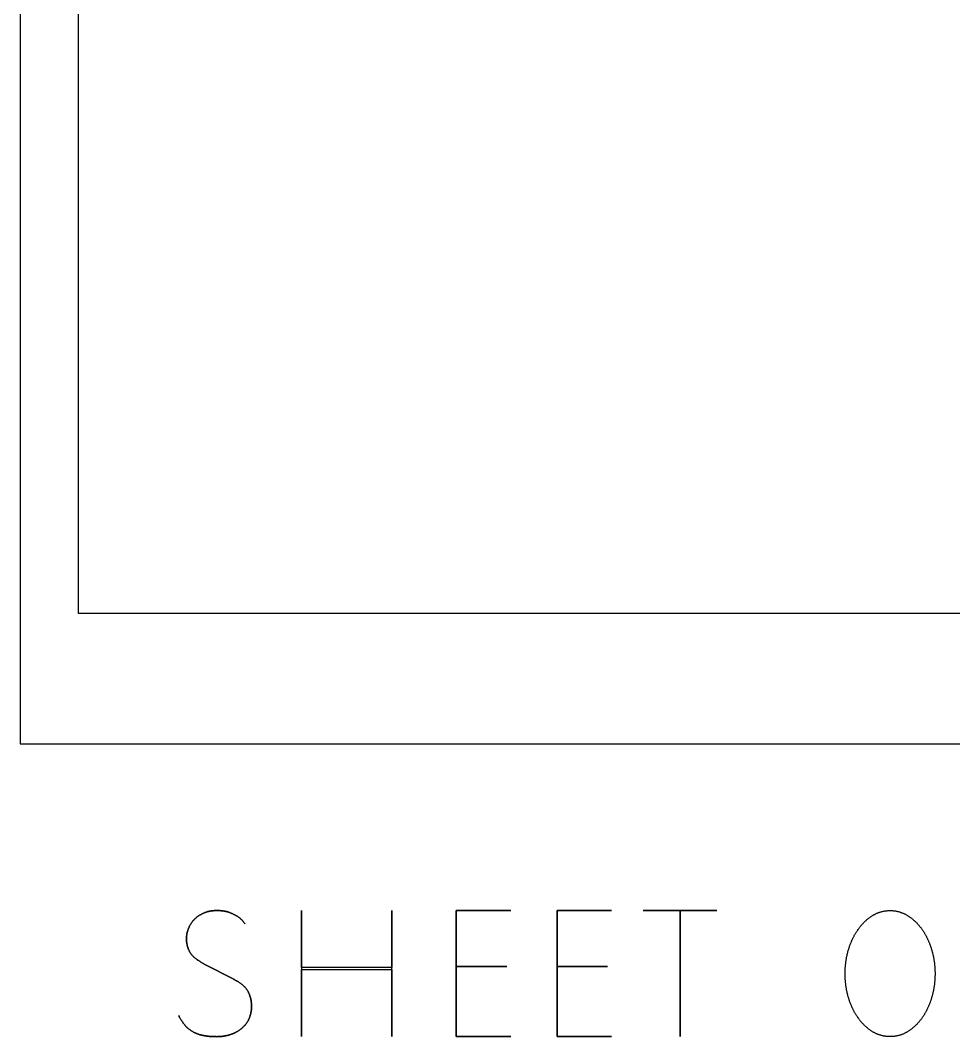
# Model space of a CAD drawing. Extents: x -3500 to 300, y -1049 to 1500.
# Drawn here: x -2200 to -2047.8, y -1047.7 to -882.1 of the extents above; entities that cross this region are included whole.
import ezdxf

# ---------------------------------------------------------------- set-up
doc = ezdxf.new("R2010")
doc.units = 0
for name, color, linetype in [('OUTLINES', 7, 'CONTINUOUS'), ('SHEETS', 7, 'CONTINUOUS'), ('SHEETTAGS', 7, 'CONTINUOUS')]:
    doc.layers.add(name, color=color, linetype=linetype)

msp = doc.modelspace()

# ---------------------------------------------------------------- linework, layer by layer
at = {"layer": 'OUTLINES', "color": 5}
msp.add_lwpolyline([(-1140.52, -396.74), (-1140.52, -978.74), (-2190.52, -978.74), (-2190.52, -396.74)], close=True, dxfattribs=at)
at = {"layer": 'SHEETS', "color": 1}
msp.add_lwpolyline([(-2200, -1000), (-1000, -1000), (-1000, 1500), (-2200, 1500)], close=True, dxfattribs=at)
at = {"layer": 'SHEETTAGS', "color": 1}
for p, q in [((-2086.45, -1027.16), (-2098.43, -1027.16)), ((-2098.43, -1027.16), (-2092.43, -1027.16)), ((-2092.43, -1027.16), (-2086.45, -1027.16)), ((-2128.91, -1047.71), (-2120.03, -1047.71)), ((-2120.03, -1047.71), (-2128.91, -1047.71)), ((-2112.47, -1047.71), (-2103.59, -1047.71)), ((-2103.59, -1047.71), (-2112.47, -1047.71))]:
    msp.add_line(p, q, dxfattribs=at)
for points in [[(-2174.17, -1044.29), (-2174.12, -1044.39), (-2174.08, -1044.48), (-2174.03, -1044.57), (-2173.98, -1044.66), (-2173.93, -1044.75), (-2173.88, -1044.83), (-2173.83, -1044.92), (-2173.78, -1045), (-2173.73, -1045.08), (-2173.68, -1045.16), (-2173.63, -1045.24), (-2173.57, -1045.32), (-2173.52, -1045.39), (-2173.47, -1045.47), (-2173.42, -1045.54), (-2173.36, -1045.61), (-2173.31, -1045.68), (-2173.25, -1045.75), (-2173.2, -1045.82), (-2173.13, -1045.89), (-2173.07, -1045.97), (-2173, -1046.04), (-2172.93, -1046.11), (-2172.86, -1046.18), (-2172.78, -1046.25), (-2172.71, -1046.32), (-2172.63, -1046.38), (-2172.56, -1046.44), (-2172.48, -1046.51), (-2172.4, -1046.57), (-2172.32, -1046.62), (-2172.24, -1046.68), (-2172.16, -1046.74), (-2172.07, -1046.79), (-2171.99, -1046.84), (-2171.91, -1046.89), (-2171.82, -1046.94), (-2171.74, -1046.98), (-2171.65, -1047.03), (-2171.57, -1047.07), (-2171.48, -1047.11), (-2171.39, -1047.15), (-2171.3, -1047.19), (-2171.21, -1047.22), (-2171.11, -1047.26), (-2171.02, -1047.29), (-2170.92, -1047.33), (-2170.83, -1047.36), (-2170.73, -1047.39), (-2170.63, -1047.42), (-2170.53, -1047.44), (-2170.43, -1047.47), (-2170.34, -1047.49), (-2170.26, -1047.51), (-2170.17, -1047.52), (-2170.08, -1047.54), (-2169.99, -1047.56), (-2169.9, -1047.57), (-2169.81, -1047.59), (-2169.71, -1047.6), (-2169.62, -1047.61), (-2169.52, -1047.63), (-2169.42, -1047.64), (-2169.32, -1047.65), (-2169.22, -1047.66), (-2169.12, -1047.67), (-2169.02, -1047.68), (-2168.91, -1047.68), (-2168.8, -1047.69), (-2168.7, -1047.69), (-2168.59, -1047.7), (-2168.48, -1047.7), (-2168.36, -1047.71), (-2168.26, -1047.71), (-2168.16, -1047.71), (-2168.06, -1047.71), (-2167.96, -1047.72), (-2167.85, -1047.71), (-2167.75, -1047.71), (-2167.65, -1047.71), (-2167.55, -1047.7), (-2167.46, -1047.7), (-2167.36, -1047.69), (-2167.26, -1047.68), (-2167.16, -1047.67), (-2167.06, -1047.66), (-2166.97, -1047.65), (-2166.87, -1047.63), (-2166.77, -1047.62), (-2166.68, -1047.6), (-2166.58, -1047.58), (-2166.49, -1047.57), (-2166.4, -1047.55), (-2166.3, -1047.52), (-2166.21, -1047.5), (-2166.12, -1047.48), (-2166.02, -1047.45), (-2165.92, -1047.42), (-2165.83, -1047.39), (-2165.73, -1047.36), (-2165.64, -1047.33), (-2165.55, -1047.3), (-2165.46, -1047.27), (-2165.37, -1047.23), (-2165.28, -1047.19), (-2165.19, -1047.16), (-2165.1, -1047.12), (-2165.02, -1047.08), (-2164.93, -1047.03), (-2164.85, -1046.99), (-2164.76, -1046.95), (-2164.68, -1046.9), (-2164.6, -1046.86), (-2164.52, -1046.81), (-2164.44, -1046.76), (-2164.36, -1046.71), (-2164.28, -1046.66), (-2164.21, -1046.61), (-2164.13, -1046.55), (-2164.05, -1046.49), (-2163.98, -1046.43), (-2163.9, -1046.37), (-2163.83, -1046.3), (-2163.76, -1046.24), (-2163.69, -1046.17), (-2163.62, -1046.11), (-2163.55, -1046.04), (-2163.49, -1045.97), (-2163.42, -1045.9), (-2163.36, -1045.82), (-2163.3, -1045.75), (-2163.24, -1045.68), (-2163.18, -1045.6), (-2163.13, -1045.52), (-2163.07, -1045.44), (-2163.02, -1045.36), (-2162.97, -1045.28), (-2162.92, -1045.19), (-2162.87, -1045.11), (-2162.82, -1045.03), (-2162.78, -1044.94), (-2162.74, -1044.86), (-2162.7, -1044.77), (-2162.66, -1044.69), (-2162.63, -1044.6), (-2162.59, -1044.51), (-2162.56, -1044.42), (-2162.53, -1044.33), (-2162.5, -1044.23), (-2162.48, -1044.14), (-2162.45, -1044.04), (-2162.43, -1043.95), (-2162.41, -1043.85), (-2162.39, -1043.75), (-2162.37, -1043.65), (-2162.36, -1043.55), (-2162.34, -1043.45), (-2162.33, -1043.34), (-2162.32, -1043.24), (-2162.31, -1043.13), (-2162.31, -1043.03), (-2162.31, -1042.92), (-2162.3, -1042.81), (-2162.3, -1042.7), (-2162.31, -1042.59), (-2162.31, -1042.48), (-2162.32, -1042.38), (-2162.32, -1042.28), (-2162.33, -1042.18), (-2162.34, -1042.08), (-2162.35, -1041.98), (-2162.36, -1041.89), (-2162.38, -1041.79), (-2162.39, -1041.7), (-2162.41, -1041.61), (-2162.43, -1041.52), (-2162.45, -1041.44), (-2162.47, -1041.35), (-2162.5, -1041.27), (-2162.52, -1041.19), (-2162.55, -1041.11), (-2162.57, -1041.03), (-2162.61, -1040.93), (-2162.65, -1040.83), (-2162.69, -1040.73), (-2162.73, -1040.64), (-2162.78, -1040.55), (-2162.82, -1040.46), (-2162.87, -1040.37), (-2162.91, -1040.28), (-2162.96, -1040.2), (-2163.01, -1040.12), (-2163.06, -1040.04), (-2163.12, -1039.97), (-2163.17, -1039.89), (-2163.23, -1039.82), (-2163.29, -1039.75), (-2163.35, -1039.69), (-2163.41, -1039.61), (-2163.48, -1039.54), (-2163.55, -1039.47), (-2163.62, -1039.41), (-2163.69, -1039.34), (-2163.77, -1039.28), (-2163.84, -1039.22), (-2163.91, -1039.16), (-2163.99, -1039.1), (-2164.06, -1039.04), (-2164.13, -1038.99), (-2164.21, -1038.94), (-2164.29, -1038.89), (-2164.36, -1038.84), (-2164.45, -1038.79), (-2164.54, -1038.74), (-2164.62, -1038.69), (-2164.71, -1038.64), (-2164.79, -1038.59), (-2164.87, -1038.54), (-2164.95, -1038.5), (-2165.02, -1038.45), (-2165.1, -1038.41), (-2165.17, -1038.37), (-2165.25, -1038.33), (-2165.32, -1038.29), (-2169.91, -1035.93), (-2170.01, -1035.88), (-2170.1, -1035.83), (-2170.19, -1035.78), (-2170.28, -1035.73), (-2170.36, -1035.68), (-2170.45, -1035.63), (-2170.54, -1035.58), (-2170.62, -1035.53), (-2170.7, -1035.48), (-2170.78, -1035.43), (-2170.86, -1035.38), (-2170.94, -1035.32), (-2171.02, -1035.27), (-2171.1, -1035.22), (-2171.18, -1035.16), (-2171.26, -1035.1), (-2171.34, -1035.05), (-2171.41, -1034.99), (-2171.49, -1034.92), (-2171.56, -1034.86), (-2171.63, -1034.8), (-2171.7, -1034.73), (-2171.77, -1034.67), (-2171.83, -1034.6), (-2171.9, -1034.53), (-2171.96, -1034.46), (-2172.02, -1034.39), (-2172.08, -1034.32), (-2172.14, -1034.25), (-2172.2, -1034.17), (-2172.25, -1034.09), (-2172.3, -1034.01), (-2172.35, -1033.93), (-2172.4, -1033.85), (-2172.45, -1033.76), (-2172.49, -1033.67), (-2172.53, -1033.58), (-2172.57, -1033.49), (-2172.61, -1033.4), (-2172.65, -1033.3), (-2172.68, -1033.22), (-2172.71, -1033.13), (-2172.73, -1033.05), (-2172.76, -1032.96), (-2172.78, -1032.87), (-2172.8, -1032.77), (-2172.82, -1032.68), (-2172.84, -1032.58), (-2172.85, -1032.48), (-2172.86, -1032.39), (-2172.88, -1032.28), (-2172.89, -1032.18), (-2172.89, -1032.08), (-2172.9, -1031.97), (-2172.9, -1031.86), (-2172.91, -1031.77), (-2172.91, -1031.67), (-2172.9, -1031.57), (-2172.9, -1031.48), (-2172.89, -1031.38), (-2172.88, -1031.28), (-2172.87, -1031.19), (-2172.86, -1031.09), (-2172.84, -1031), (-2172.83, -1030.9), (-2172.81, -1030.8), (-2172.78, -1030.7), (-2172.76, -1030.61), (-2172.73, -1030.51), (-2172.7, -1030.41), (-2172.67, -1030.32), (-2172.64, -1030.22), (-2172.6, -1030.13), (-2172.57, -1030.04), (-2172.53, -1029.95), (-2172.49, -1029.86), (-2172.45, -1029.77), (-2172.4, -1029.68), (-2172.36, -1029.59), (-2172.31, -1029.51), (-2172.26, -1029.42), (-2172.21, -1029.34), (-2172.15, -1029.26), (-2172.1, -1029.18), (-2172.04, -1029.1), (-2171.98, -1029.02), (-2171.92, -1028.94), (-2171.85, -1028.86), (-2171.79, -1028.78), (-2171.72, -1028.71), (-2171.66, -1028.64), (-2171.59, -1028.57), (-2171.53, -1028.51), (-2171.46, -1028.44), (-2171.39, -1028.38), (-2171.32, -1028.32), (-2171.25, -1028.26), (-2171.17, -1028.2), (-2171.09, -1028.15), (-2171.02, -1028.09), (-2170.94, -1028.03), (-2170.86, -1027.98), (-2170.77, -1027.93), (-2170.69, -1027.88), (-2170.6, -1027.83), (-2170.52, -1027.78), (-2170.43, -1027.73), (-2170.34, -1027.68), (-2170.25, -1027.64), (-2170.15, -1027.6), (-2170.07, -1027.56), (-2169.99, -1027.52), (-2169.9, -1027.49), (-2169.82, -1027.46), (-2169.73, -1027.43), (-2169.64, -1027.4), (-2169.55, -1027.37), (-2169.46, -1027.34), (-2169.37, -1027.32), (-2169.28, -1027.3), (-2169.18, -1027.28), (-2169.09, -1027.26), (-2168.99, -1027.24), (-2168.89, -1027.22), (-2168.8, -1027.21), (-2168.7, -1027.2), (-2168.6, -1027.19), (-2168.49, -1027.18), (-2168.39, -1027.17), (-2168.29, -1027.16), (-2168.18, -1027.16), (-2168.08, -1027.16), (-2167.97, -1027.16), (-2167.85, -1027.16), (-2167.74, -1027.16), (-2167.63, -1027.16), (-2167.52, -1027.17), (-2167.41, -1027.17), (-2167.31, -1027.18), (-2167.2, -1027.19), (-2167.1, -1027.2), (-2167, -1027.21), (-2166.9, -1027.23), (-2166.8, -1027.24), (-2166.71, -1027.26), (-2166.61, -1027.27), (-2166.52, -1027.29), (-2166.43, -1027.31), (-2166.34, -1027.34), (-2166.25, -1027.36), (-2166.17, -1027.38), (-2166.08, -1027.41), (-2166, -1027.44), (-2165.92, -1027.47), (-2165.84, -1027.5), (-2165.74, -1027.54), (-2165.64, -1027.58), (-2165.55, -1027.62), (-2165.45, -1027.66), (-2165.36, -1027.7), (-2165.27, -1027.74), (-2165.18, -1027.78), (-2165.1, -1027.83), (-2165.01, -1027.87), (-2164.93, -1027.91), (-2164.85, -1027.96), (-2164.77, -1028), (-2164.7, -1028.05), (-2164.63, -1028.09), (-2164.55, -1028.14), (-2164.49, -1028.18), (-2164.42, -1028.23), (-2164.34, -1028.29), (-2164.26, -1028.35), (-2164.18, -1028.41), (-2164.11, -1028.48), (-2164.04, -1028.54), (-2163.97, -1028.6), (-2163.9, -1028.67), (-2163.83, -1028.74), (-2163.77, -1028.8), (-2163.7, -1028.87), (-2163.64, -1028.94), (-2163.59, -1029.01), (-2163.53, -1029.08), (-2163.48, -1029.16), (-2163.42, -1029.23), (-2163.37, -1029.3), (-2163.42, -1029.23), (-2163.48, -1029.16), (-2163.53, -1029.08), (-2163.59, -1029.01), (-2163.64, -1028.94), (-2163.7, -1028.87), (-2163.77, -1028.8), (-2163.83, -1028.74), (-2163.9, -1028.67), (-2163.97, -1028.6), (-2164.04, -1028.54), (-2164.11, -1028.48), (-2164.18, -1028.41), (-2164.26, -1028.35), (-2164.34, -1028.29), (-2164.42, -1028.23), (-2164.49, -1028.18), (-2164.55, -1028.14), (-2164.63, -1028.09), (-2164.7, -1028.05), (-2164.77, -1028), (-2164.85, -1027.96), (-2164.93, -1027.91), (-2165.01, -1027.87), (-2165.1, -1027.83), (-2165.18, -1027.78), (-2165.27, -1027.74), (-2165.36, -1027.7), (-2165.45, -1027.66), (-2165.55, -1027.62), (-2165.64, -1027.58), (-2165.74, -1027.54), (-2165.84, -1027.5), (-2165.92, -1027.47), (-2166, -1027.44), (-2166.08, -1027.41), (-2166.17, -1027.38), (-2166.25, -1027.36), (-2166.34, -1027.34), (-2166.43, -1027.31), (-2166.52, -1027.29), (-2166.61, -1027.27), (-2166.71, -1027.26), (-2166.8, -1027.24), (-2166.9, -1027.23), (-2167, -1027.21), (-2167.1, -1027.2), (-2167.2, -1027.19), (-2167.31, -1027.18), (-2167.41, -1027.17), (-2167.52, -1027.17), (-2167.63, -1027.16), (-2167.74, -1027.16), (-2167.85, -1027.16), (-2167.97, -1027.16), (-2168.08, -1027.16), (-2168.18, -1027.16), (-2168.29, -1027.16), (-2168.39, -1027.17), (-2168.49, -1027.18), (-2168.6, -1027.19), (-2168.7, -1027.2), (-2168.8, -1027.21), (-2168.89, -1027.22), (-2168.99, -1027.24), (-2169.09, -1027.26), (-2169.18, -1027.28), (-2169.28, -1027.3), (-2169.37, -1027.32), (-2169.46, -1027.34), (-2169.55, -1027.37), (-2169.64, -1027.4), (-2169.73, -1027.43), (-2169.82, -1027.46), (-2169.9, -1027.49), (-2169.99, -1027.52), (-2170.07, -1027.56), (-2170.15, -1027.6), (-2170.25, -1027.64), (-2170.34, -1027.68), (-2170.43, -1027.73), (-2170.52, -1027.78), (-2170.6, -1027.83), (-2170.69, -1027.88), (-2170.77, -1027.93), (-2170.86, -1027.98), (-2170.94, -1028.03), (-2171.02, -1028.09), (-2171.09, -1028.15), (-2171.17, -1028.2), (-2171.25, -1028.26), (-2171.32, -1028.32), (-2171.39, -1028.38), (-2171.46, -1028.44), (-2171.53, -1028.51), (-2171.59, -1028.57), (-2171.66, -1028.64), (-2171.72, -1028.71), (-2171.79, -1028.78), (-2171.85, -1028.86), (-2171.92, -1028.94), (-2171.98, -1029.02), (-2172.04, -1029.1), (-2172.1, -1029.18), (-2172.15, -1029.26), (-2172.21, -1029.34), (-2172.26, -1029.42), (-2172.31, -1029.51), (-2172.36, -1029.59), (-2172.4, -1029.68), (-2172.45, -1029.77), (-2172.49, -1029.86), (-2172.53, -1029.95), (-2172.57, -1030.04), (-2172.6, -1030.13), (-2172.64, -1030.22), (-2172.67, -1030.32), (-2172.7, -1030.41), (-2172.73, -1030.51), (-2172.76, -1030.61), (-2172.78, -1030.7), (-2172.81, -1030.8), (-2172.83, -1030.9), (-2172.84, -1031), (-2172.86, -1031.09), (-2172.87, -1031.19), (-2172.88, -1031.28), (-2172.89, -1031.38), (-2172.9, -1031.48), (-2172.9, -1031.57), (-2172.91, -1031.67), (-2172.91, -1031.77), (-2172.9, -1031.86), (-2172.9, -1031.97), (-2172.89, -1032.08), (-2172.89, -1032.18), (-2172.88, -1032.28), (-2172.86, -1032.39), (-2172.85, -1032.48), (-2172.84, -1032.58), (-2172.82, -1032.68), (-2172.8, -1032.77), (-2172.78, -1032.87), (-2172.76, -1032.96), (-2172.73, -1033.05), (-2172.71, -1033.13), (-2172.68, -1033.22), (-2172.65, -1033.3), (-2172.61, -1033.4), (-2172.57, -1033.49), (-2172.53, -1033.58), (-2172.49, -1033.67), (-2172.45, -1033.76), (-2172.4, -1033.85), (-2172.35, -1033.93), (-2172.3, -1034.01), (-2172.25, -1034.09), (-2172.2, -1034.17), (-2172.14, -1034.25), (-2172.08, -1034.32), (-2172.02, -1034.39), (-2171.96, -1034.46), (-2171.9, -1034.53), (-2171.83, -1034.6), (-2171.77, -1034.67), (-2171.7, -1034.73), (-2171.63, -1034.8), (-2171.56, -1034.86), (-2171.49, -1034.92), (-2171.41, -1034.99), (-2171.34, -1035.05), (-2171.26, -1035.1), (-2171.18, -1035.16), (-2171.1, -1035.22), (-2171.02, -1035.27), (-2170.94, -1035.32), (-2170.86, -1035.38), (-2170.78, -1035.43), (-2170.7, -1035.48), (-2170.62, -1035.53), (-2170.54, -1035.58), (-2170.45, -1035.63), (-2170.36, -1035.68), (-2170.28, -1035.73), (-2170.19, -1035.78), (-2170.1, -1035.83), (-2170.01, -1035.88), (-2169.91, -1035.93), (-2165.32, -1038.29), (-2165.25, -1038.33), (-2165.17, -1038.37), (-2165.1, -1038.41), (-2165.02, -1038.45), (-2164.95, -1038.5), (-2164.87, -1038.54), (-2164.79, -1038.59), (-2164.71, -1038.64), (-2164.62, -1038.69), (-2164.54, -1038.74), (-2164.45, -1038.79), (-2164.36, -1038.84), (-2164.29, -1038.89), (-2164.21, -1038.94), (-2164.13, -1038.99), (-2164.06, -1039.04), (-2163.99, -1039.1), (-2163.91, -1039.16), (-2163.84, -1039.22), (-2163.77, -1039.28), (-2163.69, -1039.34), (-2163.62, -1039.41), (-2163.55, -1039.47), (-2163.48, -1039.54), (-2163.41, -1039.61), (-2163.35, -1039.69), (-2163.29, -1039.75), (-2163.23, -1039.82), (-2163.17, -1039.89), (-2163.12, -1039.97), (-2163.06, -1040.04), (-2163.01, -1040.12), (-2162.96, -1040.2), (-2162.91, -1040.28), (-2162.87, -1040.37), (-2162.82, -1040.46), (-2162.78, -1040.55), (-2162.73, -1040.64), (-2162.69, -1040.73), (-2162.65, -1040.83), (-2162.61, -1040.93), (-2162.57, -1041.03), (-2162.55, -1041.11), (-2162.52, -1041.19), (-2162.5, -1041.27), (-2162.47, -1041.35), (-2162.45, -1041.44), (-2162.43, -1041.52), (-2162.41, -1041.61), (-2162.39, -1041.7), (-2162.38, -1041.79), (-2162.36, -1041.89), (-2162.35, -1041.98), (-2162.34, -1042.08), (-2162.33, -1042.18), (-2162.32, -1042.28), (-2162.32, -1042.38), (-2162.31, -1042.48), (-2162.31, -1042.59), (-2162.3, -1042.7), (-2162.3, -1042.81), (-2162.31, -1042.92), (-2162.31, -1043.03), (-2162.31, -1043.13), (-2162.32, -1043.24), (-2162.33, -1043.34), (-2162.34, -1043.45), (-2162.36, -1043.55), (-2162.37, -1043.65), (-2162.39, -1043.75), (-2162.41, -1043.85), (-2162.43, -1043.95), (-2162.45, -1044.04), (-2162.48, -1044.14), (-2162.5, -1044.23), (-2162.53, -1044.33), (-2162.56, -1044.42), (-2162.59, -1044.51), (-2162.63, -1044.6), (-2162.66, -1044.69), (-2162.7, -1044.77), (-2162.74, -1044.86), (-2162.78, -1044.94), (-2162.82, -1045.03), (-2162.87, -1045.11), (-2162.92, -1045.19), (-2162.97, -1045.28), (-2163.02, -1045.36), (-2163.07, -1045.44), (-2163.13, -1045.52), (-2163.18, -1045.6), (-2163.24, -1045.68), (-2163.3, -1045.75), (-2163.36, -1045.82), (-2163.42, -1045.9), (-2163.49, -1045.97), (-2163.55, -1046.04), (-2163.62, -1046.11), (-2163.69, -1046.17), (-2163.76, -1046.24), (-2163.83, -1046.3), (-2163.9, -1046.37), (-2163.98, -1046.43), (-2164.05, -1046.49), (-2164.13, -1046.55), (-2164.21, -1046.61), (-2164.28, -1046.66), (-2164.36, -1046.71), (-2164.44, -1046.76), (-2164.52, -1046.81), (-2164.6, -1046.86), (-2164.68, -1046.9), (-2164.76, -1046.95), (-2164.85, -1046.99), (-2164.93, -1047.03), (-2165.02, -1047.08), (-2165.1, -1047.12), (-2165.19, -1047.16), (-2165.28, -1047.19), (-2165.37, -1047.23), (-2165.46, -1047.27), (-2165.55, -1047.3), (-2165.64, -1047.33), (-2165.73, -1047.36), (-2165.83, -1047.39), (-2165.92, -1047.42), (-2166.02, -1047.45), (-2166.12, -1047.48), (-2166.21, -1047.5), (-2166.3, -1047.52), (-2166.4, -1047.55), (-2166.49, -1047.57), (-2166.58, -1047.58), (-2166.68, -1047.6), (-2166.77, -1047.62), (-2166.87, -1047.63), (-2166.97, -1047.65), (-2167.06, -1047.66), (-2167.16, -1047.67), (-2167.26, -1047.68), (-2167.36, -1047.69), (-2167.46, -1047.7), (-2167.55, -1047.7), (-2167.65, -1047.71), (-2167.75, -1047.71), (-2167.85, -1047.71), (-2167.96, -1047.72), (-2168.06, -1047.71), (-2168.16, -1047.71), (-2168.26, -1047.71), (-2168.36, -1047.71), (-2168.48, -1047.7), (-2168.59, -1047.7), (-2168.7, -1047.69), (-2168.8, -1047.69), (-2168.91, -1047.68), (-2169.02, -1047.68), (-2169.12, -1047.67), (-2169.22, -1047.66), (-2169.32, -1047.65), (-2169.42, -1047.64), (-2169.52, -1047.63), (-2169.62, -1047.61), (-2169.71, -1047.6), (-2169.81, -1047.59), (-2169.9, -1047.57), (-2169.99, -1047.56), (-2170.08, -1047.54), (-2170.17, -1047.52), (-2170.26, -1047.51), (-2170.34, -1047.49), (-2170.43, -1047.47), (-2170.53, -1047.44), (-2170.63, -1047.42), (-2170.73, -1047.39), (-2170.83, -1047.36), (-2170.92, -1047.33), (-2171.02, -1047.29), (-2171.11, -1047.26), (-2171.21, -1047.22), (-2171.3, -1047.19), (-2171.39, -1047.15), (-2171.48, -1047.11), (-2171.57, -1047.07), (-2171.65, -1047.03), (-2171.74, -1046.98), (-2171.82, -1046.94), (-2171.91, -1046.89), (-2171.99, -1046.84), (-2172.07, -1046.79), (-2172.16, -1046.74), (-2172.24, -1046.68), (-2172.32, -1046.62), (-2172.4, -1046.57), (-2172.48, -1046.51), (-2172.56, -1046.44), (-2172.63, -1046.38), (-2172.71, -1046.32), (-2172.78, -1046.25), (-2172.86, -1046.18), (-2172.93, -1046.11), (-2173, -1046.04), (-2173.07, -1045.97), (-2173.13, -1045.89), (-2173.2, -1045.82), (-2173.25, -1045.75), (-2173.31, -1045.68), (-2173.36, -1045.61), (-2173.42, -1045.54), (-2173.47, -1045.47), (-2173.52, -1045.39), (-2173.57, -1045.32), (-2173.63, -1045.24), (-2173.68, -1045.16), (-2173.73, -1045.08), (-2173.78, -1045), (-2173.83, -1044.92), (-2173.88, -1044.83), (-2173.93, -1044.75), (-2173.98, -1044.66), (-2174.03, -1044.57), (-2174.08, -1044.48), (-2174.12, -1044.39), (-2174.17, -1044.29)], [(-2128.91, -1047.71), (-2128.91, -1036.3), (-2120.68, -1036.3), (-2128.91, -1036.3), (-2128.91, -1027.16), (-2120.03, -1027.16), (-2128.91, -1027.16), (-2128.91, -1047.71)], [(-2112.47, -1047.71), (-2112.47, -1036.3), (-2104.24, -1036.3), (-2112.47, -1036.3), (-2112.47, -1027.16), (-2103.59, -1027.16), (-2112.47, -1027.16), (-2112.47, -1047.71)], [(-2092.43, -1027.16), (-2092.43, -1047.71), (-2092.43, -1027.16)]]:
    msp.add_lwpolyline(points, dxfattribs=at)
for points in [[(-2154.16, -1036.74), (-2139.42, -1036.74), (-2139.42, -1047.71), (-2139.42, -1027.16), (-2139.42, -1036.46), (-2154.16, -1036.46), (-2154.16, -1027.16), (-2154.16, -1047.71)], [(-2058.18, -1047.71), (-2058.28, -1047.71), (-2058.38, -1047.7), (-2058.47, -1047.7), (-2058.57, -1047.69), (-2058.67, -1047.69), (-2058.76, -1047.68), (-2058.86, -1047.67), (-2058.95, -1047.65), (-2059.05, -1047.64), (-2059.14, -1047.62), (-2059.24, -1047.61), (-2059.33, -1047.59), (-2059.42, -1047.57), (-2059.52, -1047.54), (-2059.61, -1047.52), (-2059.7, -1047.49), (-2059.79, -1047.47), (-2059.88, -1047.44), (-2059.97, -1047.41), (-2060.06, -1047.37), (-2060.16, -1047.34), (-2060.24, -1047.3), (-2060.33, -1047.27), (-2060.42, -1047.23), (-2060.51, -1047.19), (-2060.6, -1047.14), (-2060.69, -1047.1), (-2060.77, -1047.06), (-2060.86, -1047.01), (-2060.95, -1046.96), (-2061.03, -1046.91), (-2061.11, -1046.86), (-2061.19, -1046.81), (-2061.27, -1046.76), (-2061.35, -1046.7), (-2061.43, -1046.65), (-2061.5, -1046.6), (-2061.58, -1046.54), (-2061.65, -1046.48), (-2061.73, -1046.42), (-2061.8, -1046.36), (-2061.88, -1046.3), (-2061.95, -1046.24), (-2062.02, -1046.18), (-2062.1, -1046.12), (-2062.17, -1046.05), (-2062.24, -1045.99), (-2062.31, -1045.92), (-2062.38, -1045.85), (-2062.45, -1045.78), (-2062.52, -1045.71), (-2062.58, -1045.64), (-2062.65, -1045.57), (-2062.72, -1045.5), (-2062.79, -1045.42), (-2062.85, -1045.35), (-2062.92, -1045.27), (-2062.98, -1045.19), (-2063.04, -1045.12), (-2063.11, -1045.04), (-2063.17, -1044.95), (-2063.23, -1044.87), (-2063.29, -1044.79), (-2063.35, -1044.71), (-2063.41, -1044.63), (-2063.46, -1044.55), (-2063.51, -1044.48), (-2063.57, -1044.4), (-2063.62, -1044.32), (-2063.67, -1044.24), (-2063.72, -1044.16), (-2063.77, -1044.08), (-2063.82, -1044), (-2063.86, -1043.92), (-2063.91, -1043.83), (-2063.96, -1043.75), (-2064.01, -1043.67), (-2064.05, -1043.58), (-2064.1, -1043.5), (-2064.14, -1043.41), (-2064.18, -1043.32), (-2064.23, -1043.24), (-2064.27, -1043.15), (-2064.31, -1043.06), (-2064.35, -1042.97), (-2064.39, -1042.88), (-2064.43, -1042.79), (-2064.47, -1042.7), (-2064.51, -1042.6), (-2064.55, -1042.51), (-2064.59, -1042.42), (-2064.63, -1042.32), (-2064.66, -1042.23), (-2064.7, -1042.13), (-2064.73, -1042.03), (-2064.77, -1041.94), (-2064.8, -1041.84), (-2064.84, -1041.74), (-2064.87, -1041.64), (-2064.9, -1041.54), (-2064.93, -1041.44), (-2064.96, -1041.35), (-2064.99, -1041.26), (-2065.01, -1041.16), (-2065.04, -1041.07), (-2065.06, -1040.98), (-2065.09, -1040.88), (-2065.11, -1040.79), (-2065.14, -1040.7), (-2065.16, -1040.6), (-2065.18, -1040.51), (-2065.2, -1040.41), (-2065.22, -1040.32), (-2065.24, -1040.22), (-2065.26, -1040.13), (-2065.28, -1040.03), (-2065.3, -1039.94), (-2065.31, -1039.84), (-2065.33, -1039.74), (-2065.34, -1039.65), (-2065.36, -1039.55), (-2065.37, -1039.45), (-2065.39, -1039.36), (-2065.4, -1039.26), (-2065.41, -1039.16), (-2065.42, -1039.06), (-2065.43, -1038.96), (-2065.44, -1038.86), (-2065.45, -1038.76), (-2065.46, -1038.66), (-2065.47, -1038.57), (-2065.48, -1038.46), (-2065.48, -1038.36), (-2065.49, -1038.26), (-2065.49, -1038.16), (-2065.5, -1038.06), (-2065.5, -1037.96), (-2065.5, -1037.86), (-2065.51, -1037.76), (-2065.51, -1037.65), (-2065.51, -1037.55), (-2065.51, -1037.45), (-2065.51, -1037.35), (-2065.51, -1037.24), (-2065.51, -1037.14), (-2065.5, -1037.04), (-2065.5, -1036.94), (-2065.5, -1036.83), (-2065.49, -1036.73), (-2065.49, -1036.63), (-2065.48, -1036.53), (-2065.48, -1036.43), (-2065.47, -1036.33), (-2065.46, -1036.23), (-2065.45, -1036.13), (-2065.44, -1036.03), (-2065.43, -1035.93), (-2065.42, -1035.83), (-2065.41, -1035.73), (-2065.4, -1035.64), (-2065.39, -1035.54), (-2065.37, -1035.44), (-2065.36, -1035.34), (-2065.34, -1035.25), (-2065.33, -1035.15), (-2065.31, -1035.05), (-2065.3, -1034.96), (-2065.28, -1034.86), (-2065.26, -1034.77), (-2065.24, -1034.67), (-2065.22, -1034.58), (-2065.2, -1034.48), (-2065.18, -1034.39), (-2065.16, -1034.29), (-2065.14, -1034.2), (-2065.11, -1034.1), (-2065.09, -1034.01), (-2065.06, -1033.92), (-2065.04, -1033.83), (-2065.01, -1033.73), (-2064.99, -1033.64), (-2064.96, -1033.55), (-2064.93, -1033.46), (-2064.9, -1033.36), (-2064.87, -1033.26), (-2064.84, -1033.16), (-2064.8, -1033.06), (-2064.77, -1032.96), (-2064.73, -1032.86), (-2064.7, -1032.76), (-2064.66, -1032.67), (-2064.63, -1032.57), (-2064.59, -1032.48), (-2064.55, -1032.38), (-2064.51, -1032.29), (-2064.47, -1032.2), (-2064.43, -1032.1), (-2064.39, -1032.01), (-2064.35, -1031.92), (-2064.31, -1031.83), (-2064.27, -1031.74), (-2064.23, -1031.66), (-2064.18, -1031.57), (-2064.14, -1031.48), (-2064.1, -1031.39), (-2064.05, -1031.31), (-2064.01, -1031.22), (-2063.96, -1031.14), (-2063.91, -1031.06), (-2063.86, -1030.97), (-2063.82, -1030.89), (-2063.77, -1030.81), (-2063.72, -1030.73), (-2063.67, -1030.65), (-2063.62, -1030.57), (-2063.57, -1030.49), (-2063.51, -1030.41), (-2063.46, -1030.34), (-2063.41, -1030.26), (-2063.35, -1030.18), (-2063.29, -1030.1), (-2063.23, -1030.02), (-2063.17, -1029.93), (-2063.11, -1029.85), (-2063.04, -1029.77), (-2062.98, -1029.7), (-2062.92, -1029.62), (-2062.85, -1029.54), (-2062.79, -1029.47), (-2062.72, -1029.39), (-2062.65, -1029.32), (-2062.58, -1029.25), (-2062.52, -1029.17), (-2062.45, -1029.1), (-2062.38, -1029.03), (-2062.31, -1028.97), (-2062.24, -1028.9), (-2062.17, -1028.83), (-2062.1, -1028.77), (-2062.02, -1028.71), (-2061.95, -1028.64), (-2061.88, -1028.58), (-2061.8, -1028.52), (-2061.73, -1028.46), (-2061.65, -1028.4), (-2061.58, -1028.34), (-2061.5, -1028.29), (-2061.43, -1028.23), (-2061.35, -1028.18), (-2061.27, -1028.13), (-2061.19, -1028.07), (-2061.11, -1028.02), (-2061.03, -1027.97), (-2060.95, -1027.92), (-2060.86, -1027.87), (-2060.77, -1027.82), (-2060.69, -1027.78), (-2060.6, -1027.73), (-2060.51, -1027.69), (-2060.42, -1027.65), (-2060.33, -1027.61), (-2060.24, -1027.57), (-2060.16, -1027.53), (-2060.06, -1027.5), (-2059.97, -1027.46), (-2059.88, -1027.43), (-2059.79, -1027.4), (-2059.7, -1027.37), (-2059.61, -1027.35), (-2059.52, -1027.32), (-2059.42, -1027.3), (-2059.33, -1027.28), (-2059.24, -1027.26), (-2059.14, -1027.24), (-2059.05, -1027.22), (-2058.95, -1027.21), (-2058.86, -1027.2), (-2058.76, -1027.19), (-2058.67, -1027.18), (-2058.57, -1027.17), (-2058.47, -1027.16), (-2058.38, -1027.16), (-2058.28, -1027.16), (-2058.18, -1027.16), (-2058.08, -1027.16), (-2057.98, -1027.16), (-2057.88, -1027.16), (-2057.78, -1027.17), (-2057.68, -1027.18), (-2057.58, -1027.19), (-2057.48, -1027.2), (-2057.38, -1027.21), (-2057.28, -1027.23), (-2057.19, -1027.25), (-2057.09, -1027.27), (-2056.99, -1027.29), (-2056.9, -1027.31), (-2056.8, -1027.33), (-2056.71, -1027.36), (-2056.61, -1027.39), (-2056.52, -1027.42), (-2056.43, -1027.45), (-2056.33, -1027.48), (-2056.24, -1027.52), (-2056.15, -1027.56), (-2056.06, -1027.59), (-2055.96, -1027.64), (-2055.87, -1027.68), (-2055.78, -1027.72), (-2055.69, -1027.77), (-2055.6, -1027.82), (-2055.51, -1027.87), (-2055.42, -1027.92), (-2055.34, -1027.97), (-2055.26, -1028.02), (-2055.18, -1028.07), (-2055.1, -1028.13), (-2055.02, -1028.18), (-2054.94, -1028.23), (-2054.86, -1028.29), (-2054.79, -1028.34), (-2054.71, -1028.4), (-2054.64, -1028.46), (-2054.56, -1028.52), (-2054.49, -1028.58), (-2054.41, -1028.64), (-2054.34, -1028.71), (-2054.27, -1028.77), (-2054.19, -1028.83), (-2054.12, -1028.9), (-2054.05, -1028.97), (-2053.98, -1029.03), (-2053.91, -1029.1), (-2053.84, -1029.17), (-2053.78, -1029.25), (-2053.71, -1029.32), (-2053.64, -1029.39), (-2053.58, -1029.47), (-2053.51, -1029.54), (-2053.44, -1029.62), (-2053.38, -1029.7), (-2053.32, -1029.77), (-2053.25, -1029.85), (-2053.19, -1029.93), (-2053.13, -1030.02), (-2053.07, -1030.1), (-2053.01, -1030.18), (-2052.95, -1030.26), (-2052.9, -1030.34), (-2052.85, -1030.41), (-2052.79, -1030.49), (-2052.74, -1030.57), (-2052.69, -1030.65), (-2052.64, -1030.73), (-2052.59, -1030.81), (-2052.54, -1030.89), (-2052.5, -1030.97), (-2052.45, -1031.06), (-2052.4, -1031.14), (-2052.36, -1031.22), (-2052.31, -1031.31), (-2052.26, -1031.39), (-2052.22, -1031.48), (-2052.18, -1031.57), (-2052.13, -1031.66), (-2052.09, -1031.74), (-2052.05, -1031.83), (-2052.01, -1031.92), (-2051.97, -1032.01), (-2051.93, -1032.1), (-2051.89, -1032.2), (-2051.85, -1032.29), (-2051.81, -1032.38), (-2051.77, -1032.48), (-2051.73, -1032.57), (-2051.7, -1032.67), (-2051.66, -1032.76), (-2051.63, -1032.86), (-2051.59, -1032.96), (-2051.56, -1033.06), (-2051.52, -1033.16), (-2051.49, -1033.26), (-2051.46, -1033.36), (-2051.43, -1033.46), (-2051.4, -1033.55), (-2051.37, -1033.64), (-2051.35, -1033.73), (-2051.32, -1033.83), (-2051.3, -1033.92), (-2051.27, -1034.01), (-2051.25, -1034.1), (-2051.22, -1034.2), (-2051.2, -1034.29), (-2051.18, -1034.39), (-2051.16, -1034.48), (-2051.14, -1034.58), (-2051.12, -1034.67), (-2051.1, -1034.77), (-2051.08, -1034.86), (-2051.06, -1034.96), (-2051.05, -1035.05), (-2051.03, -1035.15), (-2051.02, -1035.25), (-2051, -1035.34), (-2050.99, -1035.44), (-2050.97, -1035.54), (-2050.96, -1035.64), (-2050.95, -1035.73), (-2050.94, -1035.83), (-2050.93, -1035.93), (-2050.92, -1036.03), (-2050.91, -1036.13), (-2050.9, -1036.23), (-2050.89, -1036.33), (-2050.88, -1036.43), (-2050.88, -1036.53), (-2050.87, -1036.63), (-2050.87, -1036.73), (-2050.86, -1036.83), (-2050.86, -1036.94), (-2050.86, -1037.04), (-2050.85, -1037.14), (-2050.85, -1037.24), (-2050.85, -1037.35), (-2050.85, -1037.45), (-2050.85, -1037.55), (-2050.85, -1037.65), (-2050.85, -1037.76), (-2050.86, -1037.86), (-2050.86, -1037.96), (-2050.86, -1038.06), (-2050.87, -1038.16), (-2050.87, -1038.26), (-2050.88, -1038.36), (-2050.88, -1038.46), (-2050.89, -1038.57), (-2050.9, -1038.66), (-2050.91, -1038.76), (-2050.92, -1038.86), (-2050.93, -1038.96), (-2050.94, -1039.06), (-2050.95, -1039.16), (-2050.96, -1039.26), (-2050.97, -1039.36), (-2050.99, -1039.45), (-2051, -1039.55), (-2051.02, -1039.65), (-2051.03, -1039.74), (-2051.05, -1039.84), (-2051.06, -1039.94), (-2051.08, -1040.03), (-2051.1, -1040.13), (-2051.12, -1040.22), (-2051.14, -1040.32), (-2051.16, -1040.41), (-2051.18, -1040.51), (-2051.2, -1040.6), (-2051.22, -1040.7), (-2051.25, -1040.79), (-2051.27, -1040.88), (-2051.3, -1040.98), (-2051.32, -1041.07), (-2051.35, -1041.16), (-2051.37, -1041.26), (-2051.4, -1041.35), (-2051.43, -1041.44), (-2051.46, -1041.54), (-2051.49, -1041.64), (-2051.52, -1041.74), (-2051.56, -1041.84), (-2051.59, -1041.94), (-2051.63, -1042.03), (-2051.66, -1042.13), (-2051.7, -1042.23), (-2051.73, -1042.32), (-2051.77, -1042.42), (-2051.81, -1042.51), (-2051.85, -1042.6), (-2051.89, -1042.7), (-2051.93, -1042.79), (-2051.97, -1042.88), (-2052.01, -1042.97), (-2052.05, -1043.06), (-2052.09, -1043.15), (-2052.13, -1043.24), (-2052.18, -1043.32), (-2052.22, -1043.41), (-2052.26, -1043.5), (-2052.31, -1043.58), (-2052.36, -1043.67), (-2052.4, -1043.75), (-2052.45, -1043.83), (-2052.5, -1043.92), (-2052.54, -1044), (-2052.59, -1044.08), (-2052.64, -1044.16), (-2052.69, -1044.24), (-2052.74, -1044.32), (-2052.79, -1044.4), (-2052.85, -1044.48), (-2052.9, -1044.55), (-2052.95, -1044.63), (-2053.01, -1044.71), (-2053.07, -1044.79), (-2053.13, -1044.87), (-2053.19, -1044.95), (-2053.25, -1045.04), (-2053.32, -1045.12), (-2053.38, -1045.19), (-2053.44, -1045.27), (-2053.51, -1045.35), (-2053.58, -1045.42), (-2053.64, -1045.5), (-2053.71, -1045.57), (-2053.78, -1045.64), (-2053.84, -1045.71), (-2053.91, -1045.78), (-2053.98, -1045.85), (-2054.05, -1045.92), (-2054.12, -1045.99), (-2054.19, -1046.05), (-2054.27, -1046.12), (-2054.34, -1046.18), (-2054.41, -1046.24), (-2054.49, -1046.3), (-2054.56, -1046.36), (-2054.64, -1046.42), (-2054.71, -1046.48), (-2054.79, -1046.54), (-2054.86, -1046.6), (-2054.94, -1046.65), (-2055.02, -1046.7), (-2055.1, -1046.76), (-2055.18, -1046.81), (-2055.26, -1046.86), (-2055.34, -1046.91), (-2055.42, -1046.96), (-2055.51, -1047.01), (-2055.6, -1047.06), (-2055.69, -1047.11), (-2055.78, -1047.15), (-2055.87, -1047.2), (-2055.96, -1047.24), (-2056.06, -1047.28), (-2056.15, -1047.32), (-2056.24, -1047.35), (-2056.33, -1047.39), (-2056.43, -1047.42), (-2056.52, -1047.45), (-2056.61, -1047.48), (-2056.71, -1047.51), (-2056.8, -1047.53), (-2056.9, -1047.56), (-2056.99, -1047.58), (-2057.09, -1047.6), (-2057.19, -1047.62), (-2057.28, -1047.63), (-2057.38, -1047.65), (-2057.48, -1047.66), (-2057.58, -1047.67), (-2057.68, -1047.68), (-2057.78, -1047.69), (-2057.88, -1047.7), (-2057.98, -1047.7), (-2058.08, -1047.71)]]:
    msp.add_lwpolyline(points, close=True, dxfattribs=at)

doc.saveas('drawing.dxf')
